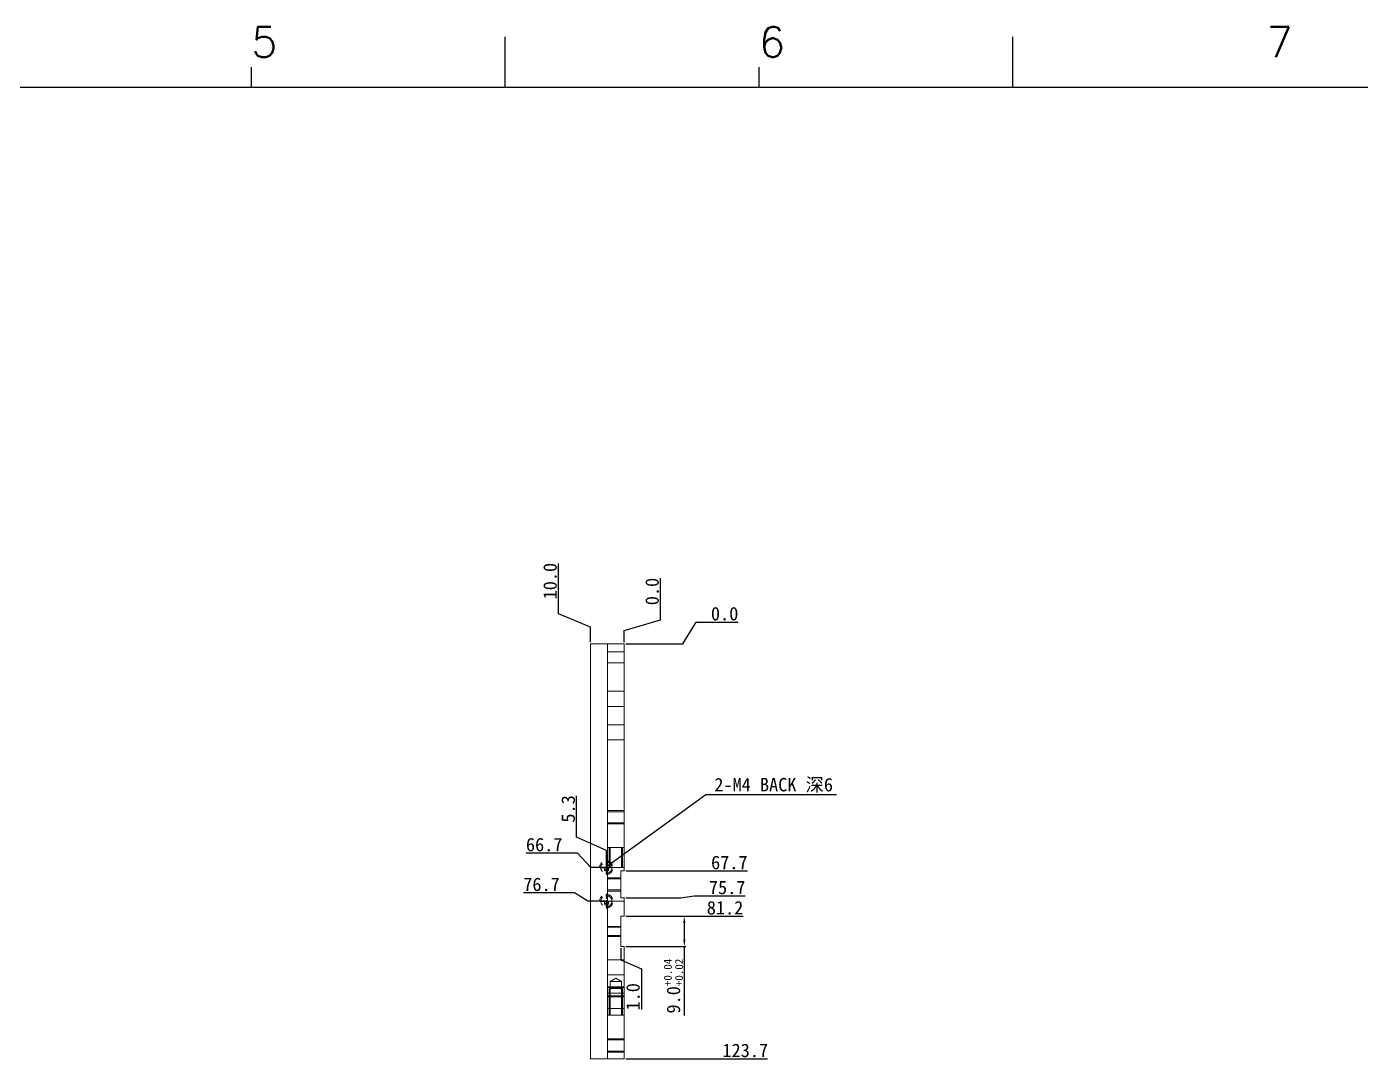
# Model space of a CAD drawing. Extents: x 83 to 30050, y -7164 to 695.
# Drawn here: x 11221.4 to 11619.1, y -1159.7 to -851.9 of the extents above; entities that cross this region are included whole.
import ezdxf

# ---------------------------------------------------------------- set-up
doc = ezdxf.new("R2010")
doc.units = 0
doc.header["$LTSCALE"] = 8
doc.header["$MEASUREMENT"] = 0
doc.header["$PDSIZE"] = 5
doc.linetypes.add('CENTER', pattern=[2, 1.25, -0.25, 0.25, -0.25])
doc.linetypes.add('HIDDEN', pattern=[1.905, 1.27, -0.635])
doc.layers.get('0').update_dxf_attribs({"linetype": 'CONTINUOUS'})
doc.layers.get('Defpoints').update_dxf_attribs({"linetype": 'CONTINUOUS'})
doc.layers.add('41', color=3, linetype='CONTINUOUS')
doc.layers.add('dim', color=82, linetype='CONTINUOUS', lineweight=9)
doc.layers.add('screw', color=33, linetype='CONTINUOUS', lineweight=13)
doc.styles.add('SIMPLEX', font='SIMPLEX')
doc.styles.get("Standard").update_dxf_attribs({"font": '', "height": 4})
doc.styles.add('TXT', font='txt.shx', dxfattribs={"bigfont": 'gbcbig.shx'})
doc.styles.get('Standard').set_extended_font_data('SimSun')
doc.dimstyles.new('ISO-25', dxfattribs={"dimtxt": 6, "dimasz": 2.5, "dimexe": 1.25, "dimexo": 0.625, "dimtad": 1, "dimdec": 1, "dimzin": 1, "dimdsep": 46, "dimtxsty": 'Standard', "dimcen": 2.5, "dimadec": 0, "dimazin": 0, "dimtm": 1e-09, "dimtfac": 1, "dimtdec": 1, "dimtmove": 0, "dimatfit": 3, "dimfxl": 1, "dimtolj": 1, "dimtzin": 0, "dimarcsym": 0})

# ---------------------------------------------------------------- blocks, each defined once
blk = doc.blocks.new('A$C0BB32EA6')
at = {"layer": '41'}
for p, q in [((402.96, 427.84), (402.96, 435.66)), ((481.15, 427.84), (481.15, 435.66)), ((363.87, 427.84), (363.87, 430.97)), ((442.06, 427.84), (442.06, 430.97)), ((615.63, 427.84), (12.02, 427.84))]:
    blk.add_line(p, q, dxfattribs=at)
at = {"layer": '41', "style": 'SIMPLEX'}
for s, p in [('5', (363.87, 432.54)), ('6', (442.06, 432.54)), ('7', (520.24, 432.54))]:
    blk.add_text(s, height=4.69, dxfattribs=at).set_placement(p)
at = {"layer": '41', "linetype": 'Continuous'}
for tag, p in [('材质', (457.07, 73.08)), ('代号', (522.6, 73.29)), ('表面处理', (452.44, 54.13)), ('审核', (523.65, 54.34)), ('名称', (585.81, 54.97)), ('数量', (457.5, 33.7)), ('设计', (523.23, 34.13)), ('件号', (586.65, 33.91)), ('比例', (457.5, 17.28)), ('版本', (587.08, 16.23))]:
    blk.add_attdef(tag, p, '', height=4, dxfattribs=at)
blk = doc.blocks.new('screw_m4_g')
at = {"layer": 'screw', "color": 1, "linetype": 'CENTER', "ltscale": 0.254}
for p, q in [((-2.2, 0), (2.2, 0)), ((0, -2.2), (0, 2.2))]:
    blk.add_line(p, q, dxfattribs=at)
at = {"layer": 'screw', "color": 33, "linetype": 'HIDDEN', "ltscale": 0.254}
blk.add_circle((0, 0), 1.65, dxfattribs=at)
at = {"layer": 'screw', "color": 92, "linetype": 'HIDDEN', "ltscale": 0.254}
blk.add_arc((0, 0), 2, 270, 180, dxfattribs=at)
at = {"layer": 'screw', "color": 6, "linetype": 'Continuous', "style": 'TXT'}
blk.add_text('M4', height=0.8, dxfattribs=at).set_placement((-0.68, -1))
blk = doc.blocks.new('*D739')
at = {"layer": 'Defpoints', "color": 0}
for p in [(11424.91, -1029.39), (11399.47, -1035.83), (11399.47, -1035.83)]:
    blk.add_point(p, dxfattribs=at)
at = {"layer": 'dim', "color": 0, "lineweight": -2}
for p, q in [((11416.91, -1035.83), (11420.91, -1029.39)), ((11420.91, -1029.39), (11433.39, -1029.39)), ((11399.97, -1035.83), (11416.91, -1035.83))]:
    blk.add_line(p, q, dxfattribs=at)
at = {"layer": 'dim', "color": 0, "insert": (11429.4, -1026.89), "char_height": 4, "attachment_point": 5}
blk.add_mtext('\\A1;0.0', dxfattribs=at)
blk = doc.blocks.new('*D740')
at = {"layer": 'Defpoints', "color": 0}
for p in [(11399.47, -1035.83), (11381.52, -1098.2), (11394.17, -1102.53)]:
    blk.add_point(p, dxfattribs=at)
at = {"layer": 'dim', "color": 0, "lineweight": -2}
for p, q in [((11385.52, -1098.2), (11370.24, -1098.2)), ((11389.52, -1102.53), (11385.52, -1098.2)), ((11393.67, -1102.53), (11389.52, -1102.53))]:
    blk.add_line(p, q, dxfattribs=at)
at = {"layer": 'dim', "color": 0, "insert": (11375.63, -1095.7), "char_height": 4, "attachment_point": 5}
blk.add_mtext('\\A1;66.7', dxfattribs=at)
blk = doc.blocks.new('*D741')
at = {"layer": 'Defpoints', "color": 0}
for p in [(11399.47, -1035.83), (11399.47, -1103.53), (11424.91, -1103.53)]:
    blk.add_point(p, dxfattribs=at)
at = {"layer": 'dim', "color": 0, "lineweight": -2}
blk.add_line((11399.97, -1103.53), (11436.19, -1103.53), dxfattribs=at)
at = {"layer": 'dim', "color": 0, "insert": (11430.8, -1101.03), "char_height": 4, "attachment_point": 5}
blk.add_mtext('\\A1;67.7', dxfattribs=at)
blk = doc.blocks.new('*D742')
at = {"layer": 'Defpoints', "color": 0}
for p in [(11399.47, -1035.83), (11380.67, -1110.04), (11394.17, -1112.53)]:
    blk.add_point(p, dxfattribs=at)
at = {"layer": 'dim', "color": 0, "lineweight": -2}
for p, q in [((11384.67, -1110.04), (11369.49, -1110.04)), ((11388.67, -1112.53), (11384.67, -1110.04)), ((11393.67, -1112.53), (11388.67, -1112.53))]:
    blk.add_line(p, q, dxfattribs=at)
at = {"layer": 'dim', "color": 0, "insert": (11374.83, -1107.54), "char_height": 4, "attachment_point": 5}
blk.add_mtext('\\A1;76.7', dxfattribs=at)
blk = doc.blocks.new('*D743')
at = {"layer": 'Defpoints', "color": 0}
for p in [(11399.47, -1035.83), (11399.47, -1117.03), (11423.63, -1117.03)]:
    blk.add_point(p, dxfattribs=at)
at = {"layer": 'dim', "color": 0, "lineweight": -2}
blk.add_line((11399.97, -1117.03), (11434.91, -1117.03), dxfattribs=at)
at = {"layer": 'dim', "color": 0, "insert": (11429.52, -1114.53), "char_height": 4, "attachment_point": 5}
blk.add_mtext('\\A1;81.2', dxfattribs=at)
blk = doc.blocks.new('*D744')
at = {"layer": 'Defpoints', "color": 0}
for p in [(11399.47, -1035.83), (11399.47, -1159.53), (11428.43, -1159.53)]:
    blk.add_point(p, dxfattribs=at)
at = {"layer": 'dim', "color": 0, "lineweight": -2}
blk.add_line((11399.97, -1159.53), (11442.17, -1159.53), dxfattribs=at)
at = {"layer": 'dim', "color": 0, "insert": (11435.55, -1157.03), "char_height": 4, "attachment_point": 5}
blk.add_mtext('\\A1;123.7', dxfattribs=at)
blk = doc.blocks.new('*D745')
at = {"layer": 'Defpoints', "color": 0}
for p in [(11410.3, -1024.74), (11399.47, -1035.83), (11399.47, -1035.83)]:
    blk.add_point(p, dxfattribs=at)
at = {"layer": 'dim', "color": 0, "lineweight": -2}
for p, q in [((11410.3, -1028.74), (11410.3, -1016.26)), ((11399.47, -1031.83), (11410.3, -1028.74)), ((11399.47, -1035.33), (11399.47, -1031.83))]:
    blk.add_line(p, q, dxfattribs=at)
at = {"layer": 'dim', "color": 0, "insert": (11407.8, -1020.25), "char_height": 4, "attachment_point": 5, "rotation": 90}
blk.add_mtext('\\A1;0.0', dxfattribs=at)
blk = doc.blocks.new('*D746')
at = {"layer": 'Defpoints', "color": 0}
for p in [(11399.47, -1035.83), (11385.29, -1089.46), (11394.17, -1102.53)]:
    blk.add_point(p, dxfattribs=at)
at = {"layer": 'dim', "color": 0, "lineweight": -2}
for p, q in [((11385.29, -1093.46), (11385.29, -1081.12)), ((11394.17, -1097.46), (11385.29, -1093.46)), ((11394.17, -1102.03), (11394.17, -1097.46))]:
    blk.add_line(p, q, dxfattribs=at)
at = {"layer": 'dim', "color": 0, "insert": (11382.79, -1085.04), "char_height": 4, "attachment_point": 5, "rotation": 90}
blk.add_mtext('\\A1;5.3', dxfattribs=at)
blk = doc.blocks.new('*D747')
at = {"layer": 'Defpoints', "color": 0}
for p in [(11379.9, -1022.88), (11389.47, -1035.83), (11399.47, -1035.83)]:
    blk.add_point(p, dxfattribs=at)
at = {"layer": 'dim', "color": 0, "lineweight": -2}
for p, q in [((11379.9, -1026.88), (11379.9, -1011.93)), ((11389.47, -1030.88), (11379.9, -1026.88)), ((11389.47, -1035.33), (11389.47, -1030.88))]:
    blk.add_line(p, q, dxfattribs=at)
at = {"layer": 'dim', "color": 0, "insert": (11377.4, -1017.16), "char_height": 4, "attachment_point": 5, "rotation": 90}
blk.add_mtext('\\A1;10.0', dxfattribs=at)
blk = doc.blocks.new('*D748')
at = {"layer": 'Defpoints', "color": 0}
for p in [(11399.47, -1035.83), (11399.47, -1111.53), (11424.32, -1110.97)]:
    blk.add_point(p, dxfattribs=at)
at = {"layer": 'dim', "color": 0, "lineweight": -2}
for p, q in [((11399.97, -1111.53), (11416.32, -1111.53)), ((11416.32, -1111.53), (11420.32, -1110.97)), ((11420.32, -1110.97), (11435.51, -1110.97))]:
    blk.add_line(p, q, dxfattribs=at)
at = {"layer": 'dim', "color": 0, "insert": (11430.16, -1108.47), "char_height": 4, "attachment_point": 5}
blk.add_mtext('\\A1;75.7', dxfattribs=at)
blk = doc.blocks.new('*D749')
at = {"layer": 'Defpoints', "color": 0}
for p in [(11399.47, -1117.03), (11417.38, -1117.03), (11399.47, -1126.03)]:
    blk.add_point(p, dxfattribs=at)
at = {"layer": 'dim', "color": 0, "lineweight": -2}
for p, q in [((11399.97, -1117.03), (11417.88, -1117.03)), ((11417.38, -1119.03), (11417.38, -1124.03)), ((11399.97, -1126.03), (11417.88, -1126.03)), ((11417.38, -1126.03), (11417.38, -1146.63))]:
    blk.add_line(p, q, dxfattribs=at)
at = {"layer": 'dim', "color": 0}
for points in [[(11417.04, -1119.03), (11417.71, -1119.03), (11417.38, -1117.03)], [(11417.04, -1124.03), (11417.71, -1124.03), (11417.38, -1126.03)]]:
    blk.add_solid(points, dxfattribs=at)
at = {"layer": 'dim', "color": 0, "insert": (11414.14, -1137.85), "char_height": 4, "attachment_point": 5, "rotation": 90}
blk.add_mtext('\\A1;9.0{\\H2.400000;\\S+0.04^ +0.02;}', dxfattribs=at)
blk = doc.blocks.new('*D750')
at = {"layer": 'Defpoints', "color": 0}
for p in [(11399.47, -1035.83), (11398.47, -1126.03), (11404.61, -1136.73)]:
    blk.add_point(p, dxfattribs=at)
at = {"layer": 'dim', "color": 0, "lineweight": -2}
for p, q in [((11398.47, -1126.53), (11398.47, -1130.03)), ((11398.47, -1130.03), (11404.61, -1132.73)), ((11404.61, -1132.73), (11404.61, -1144.83))]:
    blk.add_line(p, q, dxfattribs=at)
at = {"layer": 'dim', "color": 0, "insert": (11402.11, -1141.03), "char_height": 4, "attachment_point": 5, "rotation": 90}
blk.add_mtext('\\A1;1.0', dxfattribs=at)

msp = doc.modelspace()

# ---------------------------------------------------------------- linework, layer by layer
at = {"color": 7, "linetype": 'Continuous', "lineweight": 15}
for p, q in [((11389.472, -1035.832), (11389.472, -1159.532)), ((11389.472, -1035.832), (11394.472, -1035.832)), ((11394.472, -1035.832), (11399.472, -1035.832)), ((11394.472, -1096.532), (11394.472, -1035.832)), ((11399.472, -1096.532), (11399.472, -1035.832)), ((11394.472, -1096.532), (11399.472, -1096.532)), ((11394.472, -1146.532), (11394.472, -1096.532)), ((11399.472, -1103.532), (11399.472, -1096.532)), ((11399.472, -1103.532), (11398.472, -1103.532)), ((11398.472, -1103.532), (11398.472, -1111.532)), ((11398.472, -1111.532), (11399.472, -1111.532)), ((11399.472, -1117.032), (11399.472, -1111.532)), ((11399.472, -1117.032), (11398.472, -1117.032)), ((11398.472, -1117.032), (11398.472, -1126.032)), ((11398.472, -1126.032), (11399.472, -1126.032)), ((11399.472, -1146.532), (11399.472, -1126.032)), ((11394.472, -1146.532), (11399.472, -1146.532)), ((11394.472, -1159.532), (11394.472, -1146.532)), ((11399.472, -1159.532), (11399.472, -1146.532)), ((11389.472, -1159.532), (11394.472, -1159.532)), ((11394.472, -1159.532), (11399.472, -1159.532))]:
    msp.add_line(p, q, dxfattribs=at)
at = {"color": 7, "linetype": 'HIDDEN', "lineweight": 0}
for p, q in [((11399.472, -1038.182), (11394.472, -1038.182)), ((11394.472, -1041.482), (11399.472, -1041.482)), ((11399.472, -1049.982), (11394.472, -1049.982)), ((11394.472, -1054.482), (11399.472, -1054.482)), ((11399.472, -1059.982), (11394.472, -1059.982)), ((11394.472, -1064.482), (11399.472, -1064.482)), ((11399.472, -1085.882), (11394.472, -1085.882)), ((11394.472, -1089.182), (11399.472, -1089.182)), ((11395.322, -1096.532), (11395.322, -1102.532)), ((11398.622, -1102.532), (11398.622, -1096.532)), ((11394.472, -1102.532), (11399.472, -1102.532)), ((11398.472, -1105.882), (11394.472, -1105.882)), ((11394.472, -1109.182), (11398.472, -1109.182)), ((11394.472, -1112.532), (11399.472, -1112.532)), ((11398.472, -1120.282), (11394.472, -1120.282)), ((11394.472, -1122.782), (11398.472, -1122.782)), ((11399.472, -1129.982), (11394.472, -1129.982)), ((11394.472, -1134.482), (11399.472, -1134.482)), ((11396.972, -1135.44), (11395.322, -1136.432)), ((11398.622, -1136.432), (11395.322, -1136.432)), ((11395.322, -1136.432), (11395.322, -1146.532)), ((11398.622, -1136.432), (11396.972, -1135.44)), ((11398.622, -1146.532), (11398.622, -1136.432)), ((11399.472, -1138.282), (11394.472, -1138.282)), ((11399.472, -1139.982), (11394.472, -1139.982)), ((11394.472, -1140.782), (11399.472, -1140.782)), ((11398.972, -1138.532), (11394.972, -1138.532)), ((11398.972, -1138.532), (11394.972, -1138.532)), ((11398.972, -1138.532), (11394.972, -1138.532)), ((11394.472, -1144.482), (11399.472, -1144.482)), ((11399.472, -1153.882), (11394.472, -1153.882)), ((11394.472, -1157.182), (11399.472, -1157.182))]:
    msp.add_line(p, q, dxfattribs=at)
at = {"color": 7, "linetype": 'Continuous', "lineweight": 0}
for p, q in [((11394.472, -1085.532), (11399.472, -1085.532)), ((11394.472, -1085.532), (11399.472, -1085.532)), ((11394.472, -1085.532), (11399.472, -1085.532)), ((11394.472, -1085.532), (11399.472, -1085.532)), ((11394.472, -1089.532), (11399.472, -1089.532)), ((11394.472, -1089.532), (11399.472, -1089.532)), ((11394.472, -1089.532), (11399.472, -1089.532)), ((11394.472, -1089.532), (11399.472, -1089.532)), ((11394.972, -1096.532), (11394.972, -1102.532)), ((11394.972, -1096.532), (11394.972, -1102.532)), ((11394.972, -1096.532), (11394.972, -1102.532)), ((11398.972, -1096.532), (11398.972, -1102.532)), ((11398.972, -1096.532), (11398.972, -1102.532)), ((11398.972, -1096.532), (11398.972, -1102.532)), ((11398.472, -1105.532), (11394.472, -1105.532)), ((11398.472, -1105.532), (11394.472, -1105.532)), ((11398.472, -1109.532), (11394.472, -1109.532)), ((11398.472, -1109.532), (11394.472, -1109.532)), ((11394.472, -1120.032), (11398.472, -1120.032)), ((11394.472, -1120.032), (11398.472, -1120.032)), ((11394.472, -1123.032), (11398.472, -1123.032)), ((11394.472, -1123.032), (11398.472, -1123.032)), ((11394.472, -1138.032), (11399.472, -1138.032)), ((11394.472, -1138.032), (11399.472, -1138.032)), ((11394.472, -1138.032), (11399.472, -1138.032)), ((11394.472, -1138.032), (11399.472, -1138.032)), ((11394.472, -1138.032), (11399.472, -1138.032)), ((11394.472, -1138.032), (11399.472, -1138.032)), ((11394.472, -1141.032), (11399.472, -1141.032)), ((11394.472, -1141.032), (11399.472, -1141.032)), ((11394.472, -1141.032), (11399.472, -1141.032)), ((11394.472, -1141.032), (11399.472, -1141.032)), ((11394.472, -1141.032), (11399.472, -1141.032)), ((11394.472, -1141.032), (11399.472, -1141.032)), ((11394.972, -1146.532), (11394.972, -1138.532)), ((11394.972, -1146.532), (11394.972, -1138.532)), ((11394.972, -1146.532), (11394.972, -1138.532)), ((11398.972, -1146.532), (11398.972, -1138.532)), ((11398.972, -1146.532), (11398.972, -1138.532)), ((11398.972, -1146.532), (11398.972, -1138.532)), ((11394.472, -1153.532), (11399.472, -1153.532)), ((11394.472, -1153.532), (11399.472, -1153.532)), ((11394.472, -1153.532), (11399.472, -1153.532)), ((11394.472, -1153.532), (11399.472, -1153.532)), ((11394.472, -1157.532), (11399.472, -1157.532)), ((11394.472, -1157.532), (11399.472, -1157.532)), ((11394.472, -1157.532), (11399.472, -1157.532)), ((11394.472, -1157.532), (11399.472, -1157.532))]:
    msp.add_line(p, q, dxfattribs=at)
at = {"color": 1, "linetype": 'CENTER', "ltscale": 0.20955}
for p, q in [((11394.168, -1104.347), (11394.168, -1100.717)), ((11392.353, -1102.532), (11395.983, -1102.532)), ((11392.353, -1112.532), (11395.983, -1112.532)), ((11394.168, -1114.347), (11394.168, -1110.717))]:
    msp.add_line(p, q, dxfattribs=at)

# ---------------------------------------------------------------- block references
at = {"layer": '41', "linetype": 'Continuous', "xscale": 1.934917631999269, "yscale": 1.934917631999951, "zscale": 1.934917632}
msp.add_blockref('A$C0BB32EA6', (10584.313, -1697.934), dxfattribs=at)
at = {"layer": 'screw'}
for p in [(11394.168, -1102.532), (11394.168, -1112.532)]:
    msp.add_blockref('screw_m4_g', p, dxfattribs=at)

# ---------------------------------------------------------------- texts
at = {"layer": 'dim', "insert": (11426.312, -1080.218), "char_height": 4, "attachment_point": 7}
msp.add_mtext('\\A1;2-M4 BACK 深6', dxfattribs=at)

# ---------------------------------------------------------------- dimensions: what is measured, and where the dimension line sits
at = {"layer": 'dim'}
for feature_location, offset, dtype, origin, picture, middle in [((11389.472, -1035.832), (-9.568, 12.954), 1, (11399.472, -1035.832), '*D747', (11377.404, -1017.156)), ((11399.47166032, -1035.831608048), (10.82733073, 11.09494298), 1, (11399.47166032, -1035.831608048), '*D745', (11407.79924105, -1020.248026179)), ((11399.47166032, -1035.831608048), (25.438542682, 6.438681316), 0, (11399.47166032, -1035.831608048), '*D739', (11429.398841891, -1026.893176732)), ((11394.168, -1112.532), (-13.493, 2.49), 0, (11399.472, -1035.832), '*D742', (11374.83, -1107.542)), ((11394.168, -1102.532), (-12.646, 4.334), 0, (11399.472, -1035.832), '*D740', (11375.633, -1095.698)), ((11394.168, -1102.532), (-8.874, 13.068), 1, (11399.472, -1035.832), '*D746', (11382.794, -1085.042)), ((11398.472, -1126.032), (6.134, -10.699), 1, (11399.472, -1035.832), '*D750', (11402.106, -1141.03)), ((11399.472, -1103.532), (25.439, 0), 0, (11399.472, -1035.832), '*D741', (11430.799, -1101.032)), ((11399.472, -1117.032), (24.16, 0), 0, (11399.472, -1035.832), '*D743', (11429.52, -1114.532)), ((11399.472, -1159.532), (28.957, 0), 0, (11399.472, -1035.832), '*D744', (11435.551, -1157.032)), ((11399.472, -1111.532), (24.845, 0.566), 0, (11399.472, -1035.832), '*D748', (11430.161, -1108.466))]:
    dim = msp.add_ordinate_dim(feature_location=feature_location, offset=offset, dtype=dtype, origin=origin, dimstyle='ISO-25', override={"dimtxt": 2.5, "dimasz": 2, "dimexe": 0.49975, "dimexo": 0.49975, "dimgap": 0.49975}, dxfattribs=at)
    dim.commit()
    dim.dimension.update_dxf_attribs({"geometry": picture, "text_midpoint": middle})
dim = msp.add_linear_dim(base=(11417.378, -1117.032), p1=(11399.472, -1126.032), p2=(11399.472, -1117.032), angle=90, dimstyle='ISO-25', override={"dimtxt": 2.5, "dimasz": 2, "dimexe": 0.49975, "dimexo": 0.49975, "dimgap": 0.49975, "dimtol": 1, "dimlim": 0, "dimtp": 0.04, "dimtm": -0.02, "dimtfac": 0.6, "dimtdec": 2, "dimtolj": 1}, dxfattribs=at)
dim.commit()
dim.dimension.update_dxf_attribs({"geometry": '*D749', "text_midpoint": (11417.378, -1137.85), "dimtype": 160})

# ---------------------------------------------------------------- leaders
at = {"layer": 'dim', "annotation_type": 0, "has_hookline": 1, "hookline_direction": 0, "text_width": 36.4}
msp.add_leader([(11393.815, -1102.532), (11423.812, -1080.718), (11425.812, -1080.718)], dimstyle='ISO-25', override={"dimtxt": 2.5, "dimasz": 2, "dimexe": 0.49975, "dimexo": 0.49975, "dimgap": 0.49975}, dxfattribs=at)

doc.saveas('drawing.dxf')
